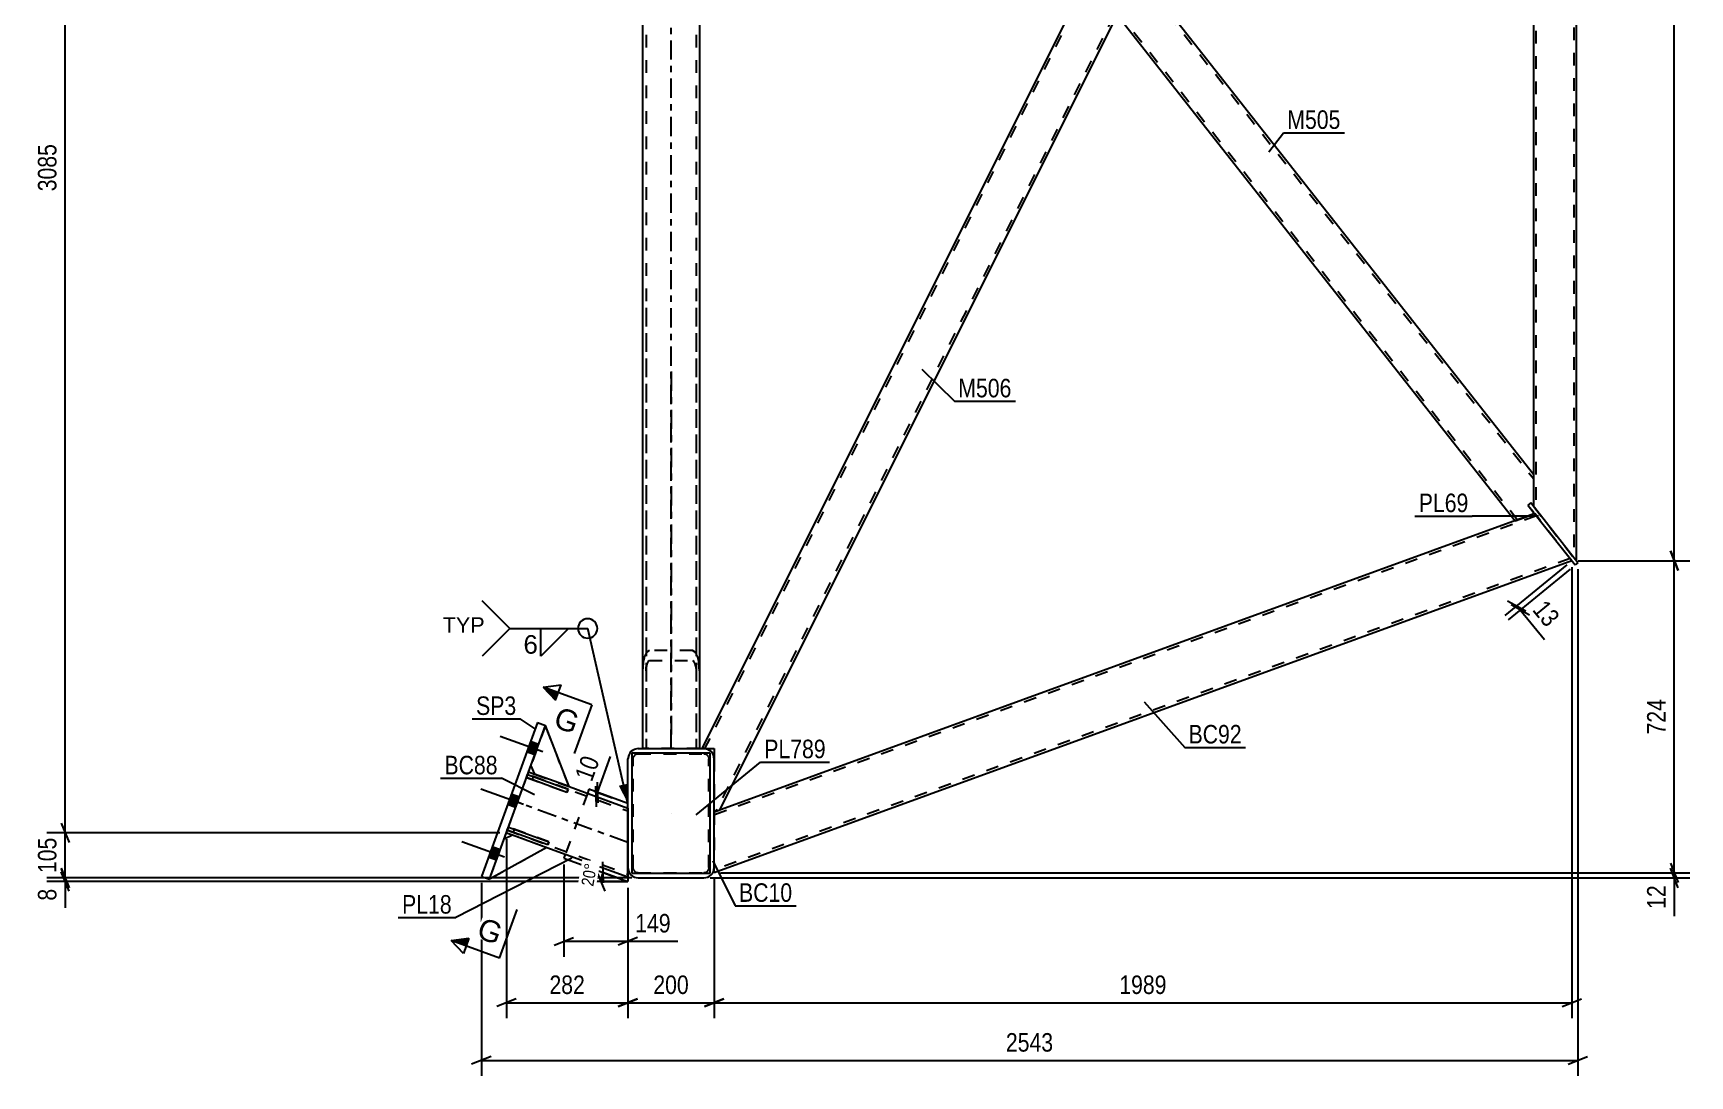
# Model space of a CAD drawing. Header units: millimetres. Extents: x 0 to 1189, y 0 to 841.
# Drawn here: x 626.8 to 883, y 455.5 to 616.7 of the extents above; entities that cross this region are included whole.
import ezdxf

# ---------------------------------------------------------------- set-up
doc = ezdxf.new("R2010")
doc.units = ezdxf.units.MM
doc.linetypes.add('DXK_LINE_DOT2', pattern=[3.9198, 1.9599, -1.9599])
doc.linetypes.add('DXK_LINE_DOT3', pattern=[5.9187, 2.979, -0.9799, 0.9799, -0.9799])
doc.styles.add('Arial', font='ARIAL.TTF', dxfattribs={"height": 0.2})
doc.styles.add('Arial Narrow', font='ARIALN.TTF', dxfattribs={"height": 0.2})

# ---------------------------------------------------------------- blocks, each defined once
blk = doc.blocks.new('Part-682122038-21697 - 21619')
at = {"color": 7, "linetype": 'DXK_LINE_DOT2'}
for p, q in [((700.31, 493.99), (700.13, 493.49)), ((700.13, 493.49), (706.39, 491.21)), ((706.58, 491.71), (700.31, 493.99)), ((701.07, 493.15), (701.25, 493.65)), ((706.39, 491.21), (706.58, 491.71))]:
    blk.add_line(p, q, dxfattribs=at)
blk = doc.blocks.new('Part-682122038-21633 - 21619')
at = {"color": 2, "linetype": 'Continuous'}
for p, q in [((864.65, 766), (858.79, 757.62)), ((865.45, 767.15), (864.65, 766)), ((865.45, 535.1), (865.45, 767.15)), ((858.79, 748.27), (858.79, 548.54))]:
    blk.add_line(p, q, dxfattribs=at)
at = {"color": 7, "linetype": 'DXK_LINE_DOT2'}
for p, q in [((865.05, 766.57), (865.05, 535.61)), ((865.22, 766.81), (865.45, 767.15)), ((858.79, 757.62), (858.79, 748.27)), ((859.19, 758.2), (859.19, 543.07)), ((858.79, 548.54), (858.79, 543.58)), ((858.79, 543.58), (865.45, 535.1))]:
    blk.add_line(p, q, dxfattribs=at)
blk = doc.blocks.new('Part-682122038-21636 - 21619')
at = {"color": 7, "linetype": 'DXK_LINE_DOT2'}
for p, q in [((699.99, 493.11), (703.41, 502.51)), ((703.27, 502.13), (718.79, 496.49)), ((704.35, 502.17), (709.68, 500.23)), ((718.79, 496.91), (718.79, 496.06)), ((718.79, 496.91), (718.79, 496.85)), ((718.79, 496.85), (718.79, 496.66)), ((718.79, 496.49), (718.79, 496.46)), ((718.79, 496.46), (718.79, 496.22)), ((700.13, 493.49), (718.79, 486.7)), ((700.93, 492.77), (706.26, 490.83))]:
    blk.add_line(p, q, dxfattribs=at)
at = {"color": 2, "linetype": 'Continuous'}
for p, q in [((703.41, 502.51), (704.35, 502.17)), ((709.68, 500.23), (718.79, 496.91)), ((718.79, 496.06), (718.79, 486.27)), ((699.99, 493.11), (700.93, 492.77)), ((706.26, 490.83), (718.79, 486.27))]:
    blk.add_line(p, q, dxfattribs=at)
at = {"color": 7, "linetype": 'DXK_LINE_DOT3'}
blk.add_line((718.79, 491.59), (701.7, 497.81), dxfattribs=at)
blk = doc.blocks.new('Part-682122038-21700 - 21619')
at = {"color": 7, "linetype": 'DXK_LINE_DOT2'}
for p, q in [((706.03, 509.71), (703.75, 503.45)), ((709.68, 500.23), (706.03, 509.71)), ((703.75, 503.45), (704.35, 502.17)), ((704.35, 502.17), (709.68, 500.23))]:
    blk.add_line(p, q, dxfattribs=at)
blk = doc.blocks.new('Part-682122038-21684 - 21619')
at = {"color": 2, "linetype": 'Continuous'}
for p, q in [((858.99, 542.45), (732.12, 496.27)), ((864.72, 535.17), (732.12, 486.91)), ((732.12, 486.97), (732.12, 487.71)), ((732.12, 486.91), (732.12, 486.97))]:
    blk.add_line(p, q, dxfattribs=at)
at = {"color": 7, "linetype": 'DXK_LINE_DOT2'}
for p, q in [((859.25, 542.12), (732.12, 495.85)), ((864.72, 535.17), (858.99, 542.45)), ((864.46, 535.5), (732.12, 487.34)), ((732.12, 496.27), (732.12, 487.71)), ((732.12, 487.76), (732.12, 487.71)), ((732.12, 487.76), (732.12, 487.71)), ((732.12, 487.34), (732.12, 487.37)), ((732.12, 486.91), (732.12, 486.97))]:
    blk.add_line(p, q, dxfattribs=at)
blk = doc.blocks.new('Part-682122038-21701 - 21619')
at = {"color": 7, "linetype": 'DXK_LINE_DOT2'}
blk.add_line((706.03, 509.71), (703.75, 503.45), dxfattribs=at)
at = {"color": 2, "linetype": 'Continuous'}
for p, q in [((709.68, 500.23), (706.03, 509.71)), ((703.75, 503.45), (704.35, 502.17)), ((709.68, 500.23), (704.35, 502.17))]:
    blk.add_line(p, q, dxfattribs=at)
blk = doc.blocks.new('Part-682122038-21637 - 21619')
at = {"color": 7, "linetype": 'DXK_LINE_DOT2'}
for p, q in [((855.94, 756.59), (730.65, 506.11)), ((858.79, 749.16), (732.33, 496.35)), ((793.16, 631.97), (789.86, 625.38)), ((797.71, 626.17), (794.42, 619.58)), ((730.52, 506.11), (730.2, 506.11)), ((730.46, 506.11), (730.52, 506.11)), ((732.12, 504.51), (732.12, 496.27)), ((732.87, 496.55), (732.12, 496.27))]:
    blk.add_line(p, q, dxfattribs=at)
at = {"color": 2, "linetype": 'Continuous'}
for p, q in [((855.39, 756.39), (793.16, 631.97)), ((858.79, 757.62), (855.39, 756.39)), ((858.79, 757.62), (858.79, 748.27)), ((858.79, 748.27), (797.71, 626.17)), ((789.86, 625.38), (730.2, 506.11)), ((794.42, 619.58), (732.87, 496.55)), ((730.52, 506.11), (732.12, 506.11)), ((732.12, 506.11), (732.12, 504.51))]:
    blk.add_line(p, q, dxfattribs=at)
blk = doc.blocks.new('Part-682122038-21685 - 21619')
at = {"color": 2, "linetype": 'Continuous'}
for p, q in [((797.32, 625.38), (794.42, 619.58)), ((797.71, 626.17), (797.32, 625.38)), ((797.71, 626.17), (858.79, 548.54)), ((794.42, 619.58), (855.96, 541.35)), ((858.79, 548.54), (858.79, 547.24)), ((858.79, 547.24), (858.79, 543.58)), ((858.79, 542.38), (858.79, 542.71))]:
    blk.add_line(p, q, dxfattribs=at)
at = {"color": 7, "linetype": 'DXK_LINE_DOT2'}
for p, q in [((797.51, 625.78), (858.79, 547.89)), ((797.6, 625.94), (797.71, 626.17)), ((794.61, 619.98), (856.35, 541.49)), ((858.79, 548.44), (858.79, 547.24)), ((858.37, 544.1), (857.95, 543.77)), ((857.95, 543.77), (858.79, 542.71)), ((858.79, 543.58), (858.37, 544.1)), ((855.96, 541.35), (858.79, 542.38))]:
    blk.add_line(p, q, dxfattribs=at)
blk = doc.blocks.new('Part-682122038-21621 - 21619')
at = {"color": 2, "linetype": 'Continuous'}
for p, q in [((718.91, 505.12), (718.79, 504.51)), ((720.39, 506.11), (719.77, 505.99)), ((720.39, 506.11), (730.52, 506.11)), ((731.13, 505.99), (730.52, 506.11)), ((732.12, 504.51), (732, 505.12)), ((718.79, 487.71), (718.79, 504.51)), ((732.12, 487.71), (732.12, 504.51)), ((718.79, 487.71), (718.91, 487.1)), ((732, 487.1), (732.12, 487.71)), ((719.77, 486.23), (720.39, 486.11)), ((720.39, 486.11), (730.52, 486.11)), ((730.52, 486.11), (731.13, 486.23))]:
    blk.add_line(p, q, dxfattribs=at)
at = {"color": 7, "linetype": 'DXK_LINE_DOT2'}
for p, q in [((719.59, 504.51), (719.65, 504.82)), ((720.08, 505.25), (720.39, 505.31)), ((720.39, 505.31), (730.52, 505.31)), ((730.52, 505.31), (730.82, 505.25)), ((731.26, 504.82), (731.32, 504.51)), ((719.59, 487.71), (719.59, 504.51)), ((731.32, 487.71), (731.32, 504.51)), ((719.65, 487.4), (719.59, 487.71)), ((720.39, 486.91), (720.08, 486.97)), ((720.39, 486.91), (730.52, 486.91)), ((730.82, 486.97), (730.52, 486.91)), ((731.32, 487.71), (731.26, 487.4))]:
    blk.add_line(p, q, dxfattribs=at)
at = {"color": 7, "linetype": 'DXK_LINE_DOT3'}
blk.add_line((725.45, 496.11), (725.45, 496.11), dxfattribs=at)
at = {"color": 2, "linetype": 'Continuous'}
for centre, start, end in [((720.39, 504.51), 112.5, 157.5), ((730.52, 504.51), 22.5, 67.5), ((720.39, 487.71), 202.5, 247.5), ((730.52, 487.71), 292.5, 337.5)]:
    blk.add_arc(centre, 1.6, start, end, dxfattribs=at)
at = {"color": 7, "linetype": 'DXK_LINE_DOT2'}
for centre, start, end in [((720.39, 504.51), 112.5, 157.5), ((730.52, 504.51), 22.5, 67.5), ((720.39, 487.71), 202.5, 247.5), ((730.52, 487.71), 292.5, 337.5)]:
    blk.add_arc(centre, 0.8, start, end, dxfattribs=at)
blk = doc.blocks.new('Part-682122038-21702 - 21619')
at = {"color": 7, "linetype": 'DXK_LINE_DOT2'}
for p, q in [((697.37, 485.91), (699.65, 492.17)), ((699.65, 492.17), (700.93, 492.77)), ((700.93, 492.77), (706.26, 490.83)), ((706.26, 490.83), (697.37, 485.91))]:
    blk.add_line(p, q, dxfattribs=at)
blk = doc.blocks.new('Part-682122038-21622 - 21619')
at = {"color": 7, "linetype": 'DXK_LINE_DOT2'}
for p, q in [((721.05, 574.27), (721.05, 506.11)), ((721.59, 574.27), (721.59, 506.11)), ((729.32, 574.27), (729.32, 506.11)), ((729.85, 574.27), (729.85, 506.11)), ((721.91, 521.17), (721.71, 521.05)), ((722.12, 521.29), (721.91, 521.17)), ((728.79, 521.29), (722.12, 521.29)), ((729.19, 521.05), (728.79, 521.29)), ((721.13, 519.35), (721.05, 518.14)), ((721.59, 518.14), (721.63, 518.75)), ((721.91, 519.6), (722.12, 519.72)), ((722.12, 519.72), (728.79, 519.72)), ((728.79, 519.72), (728.99, 519.6)), ((729.28, 518.75), (729.32, 518.14)), ((729.85, 518.14), (729.77, 519.35)), ((729.85, 506.11), (721.05, 506.11))]:
    blk.add_line(p, q, dxfattribs=at)
at = {"color": 7, "linetype": 'DXK_LINE_DOT3'}
blk.add_line((725.45, 564.44), (725.45, 508.32), dxfattribs=at)
at = {"color": 7, "linetype": 'DXK_LINE_DOT2'}
for centre, radius, start, end in [((724.8, 519.05), 3.68, 147.1245, 175.4089), ((726.1, 519.05), 3.68, 4.5911, 32.8755), ((723.46, 518.6), 1.84, 147.1245, 175.4089), ((727.44, 518.6), 1.84, 4.5911, 32.8755)]:
    blk.add_arc(centre, radius, start, end, dxfattribs=at)
blk = doc.blocks.new('Part-682122038-21696 - 21619')
at = {"color": 7, "linetype": 'DXK_LINE_DOT2'}
for p, q in [((703.27, 502.13), (703.09, 501.63)), ((709.54, 499.85), (703.27, 502.13)), ((703.09, 501.63), (709.36, 499.35)), ((704.03, 501.29), (704.21, 501.79)), ((709.36, 499.35), (709.54, 499.85))]:
    blk.add_line(p, q, dxfattribs=at)
blk = doc.blocks.new('Part-682122038-21668 - 21619')
at = {"color": 2, "linetype": 'Continuous'}
for p, q in [((704.78, 510.17), (696.12, 486.36)), ((704.78, 510.17), (706.03, 509.71)), ((697.37, 485.91), (706.03, 509.71)), ((696.12, 486.36), (697.37, 485.91))]:
    blk.add_line(p, q, dxfattribs=at)
blk = doc.blocks.new('Part-682122038-21674 - 21619')
at = {"color": 2, "linetype": 'Continuous'}
for p, q in [((712.75, 499.82), (712.52, 499.19)), ((718.79, 497.62), (712.75, 499.82)), ((709.1, 489.8), (708.87, 489.17)), ((708.87, 489.17), (718.79, 485.56)), ((718.79, 486.27), (718.79, 485.56))]:
    blk.add_line(p, q, dxfattribs=at)
at = {"color": 7, "linetype": 'DXK_LINE_DOT2'}
for p, q in [((712.52, 499.19), (709.1, 489.8)), ((718.79, 486.27), (718.79, 497.62))]:
    blk.add_line(p, q, dxfattribs=at)
blk = doc.blocks.new('Part-682122038-21677 - 21619')
at = {"color": 2, "linetype": 'Continuous'}
for p, q in [((858.37, 544.1), (857.95, 543.77)), ((857.95, 543.77), (865.24, 534.51)), ((865.66, 534.84), (858.37, 544.1)), ((865.66, 534.84), (865.24, 534.51))]:
    blk.add_line(p, q, dxfattribs=at)
blk = doc.blocks.new('Part-682122038-21680 - 21619')
at = {"color": 2, "linetype": 'Continuous'}
for p, q in [((721.05, 698.78), (721.05, 506.11)), ((729.85, 698.78), (729.85, 506.11))]:
    blk.add_line(p, q, dxfattribs=at)
at = {"color": 7, "linetype": 'DXK_LINE_DOT2'}
for p, q in [((729.85, 698.78), (721.05, 698.78)), ((721.59, 698.78), (721.59, 506.11)), ((729.32, 698.78), (729.32, 506.11)), ((729.85, 506.11), (721.05, 506.11))]:
    blk.add_line(p, q, dxfattribs=at)
at = {"color": 7, "linetype": 'DXK_LINE_DOT3'}
blk.add_line((725.45, 506.11), (725.45, 698.78), dxfattribs=at)
blk = doc.blocks.new('Part-682122038-21698 - 21619')
at = {"color": 2, "linetype": 'Continuous'}
for p, q in [((703.09, 501.63), (703.27, 502.13)), ((703.27, 502.13), (709.54, 499.85)), ((709.36, 499.35), (703.09, 501.63)), ((709.54, 499.85), (709.36, 499.35))]:
    blk.add_line(p, q, dxfattribs=at)
at = {"color": 7, "linetype": 'DXK_LINE_DOT2'}
blk.add_line((704.03, 501.29), (704.21, 501.79), dxfattribs=at)
blk = doc.blocks.new('Part-682122038-21699 - 21619')
at = {"color": 2, "linetype": 'Continuous'}
for p, q in [((700.13, 493.49), (700.31, 493.99)), ((706.39, 491.21), (700.13, 493.49)), ((700.31, 493.99), (706.58, 491.71)), ((706.58, 491.71), (706.39, 491.21))]:
    blk.add_line(p, q, dxfattribs=at)
at = {"color": 7, "linetype": 'DXK_LINE_DOT2'}
blk.add_line((701.07, 493.15), (701.25, 493.65), dxfattribs=at)
blk = doc.blocks.new('Part-682122038-21703 - 21619')
at = {"color": 7, "linetype": 'DXK_LINE_DOT2'}
blk.add_line((697.37, 485.91), (699.65, 492.17), dxfattribs=at)
at = {"color": 2, "linetype": 'Continuous'}
for p, q in [((699.65, 492.17), (700.93, 492.77)), ((700.93, 492.77), (706.26, 490.83)), ((706.26, 490.83), (697.37, 485.91))]:
    blk.add_line(p, q, dxfattribs=at)
blk = doc.blocks.new('Bolt-682122038-21723 - 21619')
at = {"linetype": 'Continuous'}
for points in [[(704.37, 505.14), (704.96, 506.77), (703.71, 507.22), (703.12, 505.6)], [(704.37, 505.14), (704.96, 506.77), (703.71, 507.22), (703.12, 505.6)], [(704.37, 505.14), (704.96, 506.77), (703.71, 507.22), (703.12, 505.6)], [(701.41, 497), (702, 498.62), (700.75, 499.08), (700.15, 497.45)], [(701.41, 497), (702, 498.62), (700.75, 499.08), (700.15, 497.45)], [(698.44, 488.85), (699.03, 490.48), (697.78, 490.94), (697.19, 489.31)], [(698.44, 488.85), (699.03, 490.48), (697.78, 490.94), (697.19, 489.31)], [(698.44, 488.85), (699.03, 490.48), (697.78, 490.94), (697.19, 489.31)]]:
    blk.add_hatch(color=1, dxfattribs=at).paths.add_polyline_path(points)
at = {"color": 1, "linetype": 'Continuous'}
for p, q in [((705.61, 505.61), (699.03, 508.01)), ((705.61, 505.61), (699.03, 508.01)), ((705.61, 505.61), (699.03, 508.01)), ((704.96, 506.77), (703.71, 507.22)), ((704.96, 506.77), (703.71, 507.22)), ((704.96, 506.77), (703.71, 507.22)), ((704.37, 505.14), (703.12, 505.6)), ((704.37, 505.14), (703.12, 505.6)), ((704.37, 505.14), (703.12, 505.6)), ((702.64, 497.47), (696.06, 499.86)), ((702.64, 497.47), (696.06, 499.86)), ((701.41, 497), (700.15, 497.45)), ((701.41, 497), (700.15, 497.45)), ((702, 498.62), (700.75, 499.08)), ((702, 498.62), (700.75, 499.08)), ((699.68, 489.32), (693.1, 491.72)), ((699.68, 489.32), (693.1, 491.72)), ((699.68, 489.32), (693.1, 491.72)), ((698.44, 488.85), (697.19, 489.31)), ((698.44, 488.85), (697.19, 489.31)), ((698.44, 488.85), (697.19, 489.31)), ((699.03, 490.48), (697.78, 490.94)), ((699.03, 490.48), (697.78, 490.94)), ((699.03, 490.48), (697.78, 490.94))]:
    blk.add_line(p, q, dxfattribs=at)
blk = doc.blocks.new('Part-682122038-53224 - 21619')
at = {"color": 2, "linetype": 'Continuous'}
for p, q in [((719.45, 486.78), (719.45, 505.44)), ((719.45, 505.44), (731.45, 505.44)), ((731.45, 505.44), (731.45, 486.78)), ((731.45, 486.78), (719.45, 486.78))]:
    blk.add_line(p, q, dxfattribs=at)
blk = doc.blocks.new('StraightDimension-682122038-22112 - 21619')
at = {"color": 7, "linetype": 'Continuous'}
for p, q in [((718.79, 484.56), (718.79, 464.42)), ((732.12, 485.91), (732.12, 464.42)), ((720.29, 467.42), (717.29, 466.22)), ((718.79, 466.82), (732.12, 466.82)), ((730.62, 466.22), (733.62, 467.42))]:
    blk.add_line(p, q, dxfattribs=at)
at = {"color": 0}
blk.add_wipeout([(728.79, 467.57), (728.79, 471.77), (722.11, 471.77), (722.11, 467.57)], dxfattribs=at)
at = {"color": 3, "style": 'Arial Narrow'}
blk.add_text('200', height=2.863, dxfattribs=at).set_placement((722.71, 468.17))
blk = doc.blocks.new('StraightDimension-682122038-22004 - 21619')
at = {"color": 7, "linetype": 'Continuous'}
for p, q in [((632.37, 697.28), (631.17, 700.28)), ((720.05, 698.78), (628.92, 698.78)), ((631.77, 493.11), (631.77, 698.78)), ((631.17, 494.61), (632.37, 491.61)), ((698.99, 493.11), (628.92, 493.11))]:
    blk.add_line(p, q, dxfattribs=at)
at = {"color": 0}
blk.add_wipeout([(631.02, 600.2), (626.82, 600.2), (626.82, 591.69), (631.02, 591.69)], dxfattribs=at)
at = {"color": 3, "style": 'Arial Narrow'}
blk.add_text('3085', height=2.863, rotation=90.0002, dxfattribs=at).set_placement((630.42, 592.29))
blk = doc.blocks.new('StraightDimension-682122038-77649 - 21619')
at = {"color": 7, "linetype": 'Continuous'}
for p, q in [((881.18, 533.67), (879.98, 536.67)), ((865.72, 535.17), (882.98, 535.17)), ((880.58, 486.91), (880.58, 535.17)), ((733.12, 486.91), (882.98, 486.91)), ((879.98, 488.41), (881.18, 485.41))]:
    blk.add_line(p, q, dxfattribs=at)
at = {"color": 0}
blk.add_wipeout([(879.83, 514.38), (875.63, 514.38), (875.63, 507.7), (879.83, 507.7)], dxfattribs=at)
at = {"color": 3, "style": 'Arial Narrow'}
blk.add_text('724', height=2.863, rotation=90.0002, dxfattribs=at).set_placement((879.23, 508.3))
blk = doc.blocks.new('StraightDimension-682122038-22138 - 21619')
at = {"color": 7, "linetype": 'Continuous'}
for p, q in [((865.66, 533.84), (865.66, 455.51)), ((696.12, 485.36), (696.12, 455.51)), ((697.62, 458.51), (694.62, 457.31)), ((696.12, 457.91), (865.66, 457.91)), ((864.16, 457.31), (867.16, 458.51))]:
    blk.add_line(p, q, dxfattribs=at)
at = {"color": 0}
blk.add_wipeout([(785.15, 458.66), (785.15, 462.86), (776.63, 462.86), (776.63, 458.66)], dxfattribs=at)
at = {"color": 3, "style": 'Arial Narrow'}
blk.add_text('2543', height=2.863, dxfattribs=at).set_placement((777.23, 459.26))
blk = doc.blocks.new('StraightDimension-682122038-22005 - 21619')
at = {"color": 7, "linetype": 'Continuous'}
for p, q in [((631.17, 494.61), (632.37, 491.61)), ((698.99, 493.11), (628.92, 493.11)), ((631.77, 486.11), (631.77, 493.11)), ((632.37, 484.61), (631.17, 487.61)), ((719.39, 486.11), (628.92, 486.11))]:
    blk.add_line(p, q, dxfattribs=at)
at = {"color": 0}
blk.add_wipeout([(631.02, 492.95), (626.82, 492.95), (626.82, 486.27), (631.02, 486.27)], dxfattribs=at)
at = {"color": 3, "style": 'Arial Narrow'}
blk.add_text('105', height=2.863, rotation=90.0002, dxfattribs=at).set_placement((630.42, 486.87))
blk = doc.blocks.new('StraightDimension-682122038-22006 - 21619')
at = {"color": 7, "linetype": 'Continuous'}
for p, q in [((631.17, 487.61), (632.37, 484.61)), ((632.37, 484.06), (631.17, 487.06)), ((719.39, 486.11), (628.92, 486.11)), ((717.79, 485.56), (628.92, 485.56)), ((631.77, 485.56), (631.77, 486.11))]:
    blk.add_line(p, q, dxfattribs=at)
at = {"color": 0}
blk.add_wipeout([(631.02, 485.04), (626.82, 485.04), (626.82, 482.01), (631.02, 482.01)], dxfattribs=at)
at = {"color": 7, "linetype": 'Continuous'}
blk.add_line((631.77, 485.56), (631.77, 481.48), dxfattribs=at)
blk.add_line((631.77, 485.56), (631.77, 481.48), dxfattribs=at)
at = {"color": 3, "style": 'Arial Narrow'}
blk.add_text('8', height=2.86, rotation=90.0002, dxfattribs=at).set_placement((630.42, 482.61))
blk = doc.blocks.new('StraightDimension-682122038-22111 - 21619')
at = {"color": 7, "linetype": 'Continuous'}
for p, q in [((864.72, 534.17), (864.72, 464.42)), ((732.12, 485.91), (732.12, 464.42)), ((733.62, 467.42), (730.62, 466.22)), ((732.12, 466.82), (864.72, 466.82)), ((863.22, 466.22), (866.22, 467.42))]:
    blk.add_line(p, q, dxfattribs=at)
at = {"color": 0}
blk.add_wipeout([(802.67, 467.57), (802.67, 471.77), (794.16, 471.77), (794.16, 467.57)], dxfattribs=at)
at = {"color": 3, "style": 'Arial Narrow'}
blk.add_text('1989', height=2.863, dxfattribs=at).set_placement((794.76, 468.17))
blk = doc.blocks.new('StraightDimension-682122038-22113 - 21619')
at = {"color": 7, "linetype": 'Continuous'}
for p, q in [((699.99, 492.11), (699.99, 464.42)), ((718.79, 484.56), (718.79, 464.42)), ((701.49, 467.42), (698.49, 466.22)), ((699.99, 466.82), (718.79, 466.82)), ((717.29, 466.22), (720.29, 467.42))]:
    blk.add_line(p, q, dxfattribs=at)
at = {"color": 0}
blk.add_wipeout([(712.73, 467.57), (712.73, 471.77), (706.05, 471.77), (706.05, 467.57)], dxfattribs=at)
at = {"color": 3, "style": 'Arial Narrow'}
blk.add_text('282', height=2.863, dxfattribs=at).set_placement((706.65, 468.17))
blk = doc.blocks.new('AngleDimension-682122038-22198 - 21619')
at = {"color": 7, "linetype": 'Continuous'}
for p, q in [((715.25, 484.06), (714.05, 487.06)), ((714.85, 488.59), (714.95, 485.36)), ((717.85, 485.9), (714.9, 486.98)), ((714.9, 486.98), (718.79, 485.56)), ((714.65, 485.56), (718.79, 485.56))]:
    blk.add_line(p, q, dxfattribs=at)
blk.add_arc((718.79, 485.56), 4.13, 160, 180, dxfattribs=at)
at = {"color": 0}
blk.add_wipeout([(714.5, 488.5), (711.74, 488.99), (710.99, 484.75), (713.75, 484.26)], dxfattribs=at)
at = {"color": 3, "style": 'Arial Narrow'}
blk.add_text('20°', height=1.909, rotation=80.0021, dxfattribs=at).set_placement((713.42, 484.73))
blk = doc.blocks.new('StraightDimension-682122038-22226 - 21619')
at = {"color": 7, "linetype": 'Continuous'}
for p, q in [((708.87, 488.17), (708.87, 473.93)), ((718.79, 484.56), (718.79, 473.93)), ((707.37, 475.73), (710.37, 476.93)), ((720.29, 476.93), (717.29, 475.73)), ((708.87, 476.33), (718.79, 476.33))]:
    blk.add_line(p, q, dxfattribs=at)
at = {"color": 0}
blk.add_wipeout([(725.99, 477.08), (725.99, 481.28), (719.31, 481.28), (719.31, 477.08)], dxfattribs=at)
at = {"color": 7, "linetype": 'Continuous'}
blk.add_line((718.79, 476.33), (726.52, 476.33), dxfattribs=at)
blk.add_line((718.79, 476.33), (726.52, 476.33), dxfattribs=at)
at = {"color": 3, "style": 'Arial Narrow'}
blk.add_text('149', height=2.863, dxfattribs=at).set_placement((719.91, 477.68))
blk = doc.blocks.new('StraightDimension-682122038-22237 - 21619')
at = {"color": 7, "linetype": 'Continuous'}
for p, q in [((713.9, 497.1), (713.8, 500.32)), ((714.03, 500.95), (714.13, 497.72)), ((713.46, 498.85), (716.1, 497.89)), ((713.69, 499.48), (716.33, 498.52)), ((713.85, 498.71), (714.08, 499.34))]:
    blk.add_line(p, q, dxfattribs=at)
at = {"color": 0}
blk.add_wipeout([(715.21, 504.65), (711.27, 506.09), (709.6, 501.52), (713.55, 500.09)], dxfattribs=at)
at = {"color": 7, "linetype": 'Continuous'}
blk.add_line((714.08, 499.34), (716.1, 504.89), dxfattribs=at)
blk.add_line((714.08, 499.34), (716.1, 504.89), dxfattribs=at)
at = {"color": 3, "style": 'Arial Narrow'}
blk.add_text('10', height=2.863, rotation=69.9983, dxfattribs=at).set_placement((713.19, 500.86))
blk = doc.blocks.new('StraightDimension-682122038-22966 - 21619')
at = {"color": 7, "linetype": 'Continuous'}
for p, q in [((863.94, 534.54), (854.36, 526.68)), ((864.47, 533.87), (854.9, 526.03)), ((854.8, 528.98), (857.63, 527.42)), ((858.17, 526.77), (855.34, 528.33)), ((856.22, 528.2), (856.75, 527.55))]:
    blk.add_line(p, q, dxfattribs=at)
at = {"color": 0}
blk.add_wipeout([(860.74, 523.86), (863.99, 526.52), (860.91, 530.28), (857.67, 527.62)], dxfattribs=at)
at = {"color": 7, "linetype": 'Continuous'}
blk.add_line((856.75, 527.55), (860.5, 522.98), dxfattribs=at)
blk.add_line((856.75, 527.55), (860.5, 522.98), dxfattribs=at)
at = {"color": 3, "style": 'Arial Narrow'}
blk.add_text('13', height=2.863, rotation=-50.6667, dxfattribs=at).set_placement((858.51, 527.53))
blk = doc.blocks.new('StraightDimension-682122038-77648 - 21619')
at = {"color": 7, "linetype": 'Continuous'}
for p, q in [((881.18, 717.28), (879.98, 720.28)), ((726.45, 718.78), (882.98, 718.78)), ((880.58, 535.17), (880.58, 718.78)), ((879.98, 536.67), (881.18, 533.67)), ((865.72, 535.17), (882.98, 535.17))]:
    blk.add_line(p, q, dxfattribs=at)
at = {"color": 0}
blk.add_wipeout([(879.83, 631.23), (875.63, 631.23), (875.63, 622.72), (879.83, 622.72)], dxfattribs=at)
at = {"color": 3, "style": 'Arial Narrow'}
blk.add_text('2754', height=2.863, rotation=90.0002, dxfattribs=at).set_placement((879.23, 623.32))
blk = doc.blocks.new('StraightDimension-682122038-77650 - 21619')
at = {"color": 7, "linetype": 'Continuous'}
for p, q in [((733.12, 486.91), (882.98, 486.91)), ((879.98, 488.41), (881.18, 485.41)), ((881.18, 484.61), (879.98, 487.61)), ((880.58, 486.11), (880.58, 486.91)), ((731.52, 486.11), (882.98, 486.11))]:
    blk.add_line(p, q, dxfattribs=at)
at = {"color": 0}
blk.add_wipeout([(879.83, 485.58), (875.63, 485.58), (875.63, 480.73), (879.83, 480.73)], dxfattribs=at)
at = {"color": 7, "linetype": 'Continuous'}
blk.add_line((880.58, 486.11), (880.58, 480.2), dxfattribs=at)
blk.add_line((880.58, 486.11), (880.58, 480.2), dxfattribs=at)
at = {"color": 3, "style": 'Arial Narrow'}
blk.add_text('12', height=2.863, rotation=90.0002, dxfattribs=at).set_placement((879.23, 481.33))
blk = doc.blocks.new('Mark-682122038-22895 - 21619')
at = {"color": 0}
blk.add_wipeout([(744.19, 482.42), (744.19, 485.42), (735.97, 485.42), (735.97, 482.42)], dxfattribs=at)
blk.add_wipeout([(744.19, 482.42), (744.19, 485.42), (735.97, 485.42), (735.97, 482.42)], dxfattribs=at)
at = {"color": 30, "linetype": 'Continuous'}
for p, q in [((731.9, 488.75), (735.37, 481.82)), ((735.37, 481.82), (744.79, 481.82))]:
    blk.add_line(p, q, dxfattribs=at)
at = {"color": 3, "style": 'Arial Narrow'}
blk.add_text('BC10', height=2.863, dxfattribs=at).set_placement((735.97, 482.42))
blk = doc.blocks.new('Mark-682122038-22253 - 21619')
at = {"color": 0}
blk.add_wipeout([(698.64, 502.14), (698.64, 505.14), (690.42, 505.14), (690.42, 502.14)], dxfattribs=at)
blk.add_wipeout([(698.64, 502.14), (698.64, 505.14), (690.42, 505.14), (690.42, 502.14)], dxfattribs=at)
at = {"color": 30, "linetype": 'Continuous'}
for p in [(689.82, 501.54), (704.33, 498.96)]:
    blk.add_line(p, (699.24, 501.54), dxfattribs=at)
at = {"color": 3, "style": 'Arial Narrow'}
blk.add_text('BC88', height=2.863, dxfattribs=at).set_placement((690.42, 502.14))
blk = doc.blocks.new('Mark-682122038-22244 - 21619')
at = {"color": 0}
blk.add_wipeout([(691.55, 480.6), (691.55, 483.6), (683.87, 483.6), (683.87, 480.6)], dxfattribs=at)
blk.add_wipeout([(691.55, 480.6), (691.55, 483.6), (683.87, 483.6), (683.87, 480.6)], dxfattribs=at)
at = {"color": 30, "linetype": 'Continuous'}
for p in [(710.09, 489.16), (683.27, 480)]:
    blk.add_line(p, (692.15, 480), dxfattribs=at)
at = {"color": 3, "style": 'Arial Narrow'}
blk.add_text('PL18', height=2.863, dxfattribs=at).set_placement((683.87, 480.6))
blk = doc.blocks.new('Mark-682122038-22256 - 21619')
at = {"color": 0}
blk.add_wipeout([(701.52, 511.32), (701.52, 514.32), (695.31, 514.32), (695.31, 511.32)], dxfattribs=at)
blk.add_wipeout([(701.52, 511.32), (701.52, 514.32), (695.31, 514.32), (695.31, 511.32)], dxfattribs=at)
at = {"color": 30, "linetype": 'Continuous'}
for p in [(694.71, 510.72), (704.6, 509.05)]:
    blk.add_line(p, (702.12, 510.72), dxfattribs=at)
at = {"color": 3, "style": 'Arial Narrow'}
blk.add_text('SP3', height=2.863, dxfattribs=at).set_placement((695.31, 511.32))
blk = doc.blocks.new('Mark-682122038-22275 - 21619')
at = {"color": 0}
blk.add_wipeout([(778.09, 560.43), (778.09, 563.43), (769.87, 563.43), (769.87, 560.43)], dxfattribs=at)
blk.add_wipeout([(778.09, 560.43), (778.09, 563.43), (769.87, 563.43), (769.87, 560.43)], dxfattribs=at)
at = {"color": 30, "linetype": 'Continuous'}
for p, q in [((764.25, 564.77), (769.27, 559.83)), ((769.27, 559.83), (778.69, 559.83))]:
    blk.add_line(p, q, dxfattribs=at)
at = {"color": 3, "style": 'Arial Narrow'}
blk.add_text('M506', height=2.863, dxfattribs=at).set_placement((769.87, 560.43))
blk = doc.blocks.new('WeldMark-682122038-22993 - 21619')
at = {"linetype": 'Continuous'}
blk.add_hatch(color=30, dxfattribs=at).paths.add_polyline_path([(718.84, 500.71), (718.79, 497.62), (717.38, 500.38)])
at = {"color": 3, "linetype": 'Continuous'}
for q in [(696.24, 528.98), (696.24, 520.41)]:
    blk.add_line((700.53, 524.69), q, dxfattribs=at)
at = {"color": 30, "linetype": 'Continuous'}
blk.add_line((718.79, 497.62), (712.56, 524.69), dxfattribs=at)
at = {"color": 3, "linetype": 'Continuous'}
for start, end in [(90, 270), (270, 90)]:
    blk.add_arc((712.56, 524.69), 1.5, start, end, dxfattribs=at)
at = {"color": 0}
blk.add_wipeout([(704.66, 520.59), (704.66, 523.99), (702.43, 523.99), (702.43, 520.59)], dxfattribs=at)
at = {"color": 30, "linetype": 'Continuous'}
blk.add_line((700.53, 524.69), (712.56, 524.69), dxfattribs=at)
at = {"color": 3, "linetype": 'Continuous'}
for p, q in [((705.31, 524.69), (709.6, 524.69)), ((709.6, 524.69), (705.31, 520.41)), ((705.31, 520.41), (705.31, 524.69))]:
    blk.add_line(p, q, dxfattribs=at)
at = {"color": 3, "style": 'Arial'}
blk.add_text('6', height=2.87, dxfattribs=at).set_placement((702.63, 520.79))
at = {"color": 0, "linetype": 'Continuous'}
blk.add_wipeout([(696.63, 524.04), (696.63, 526.54), (690.15, 526.54), (690.15, 524.04)], dxfattribs=at)
blk.add_wipeout([(696.63, 524.04), (696.63, 526.54), (690.15, 526.54), (690.15, 524.04)], dxfattribs=at)
at = {"color": 3, "linetype": 'Continuous', "style": 'Arial'}
blk.add_text('TYP', height=2.388, dxfattribs=at).set_placement((690.15, 524.04))
blk = doc.blocks.new('Mark-682122038-22278 - 21619')
at = {"color": 0}
blk.add_wipeout([(813.69, 506.91), (813.69, 509.91), (805.47, 509.91), (805.47, 506.91)], dxfattribs=at)
blk.add_wipeout([(813.69, 506.91), (813.69, 509.91), (805.47, 509.91), (805.47, 506.91)], dxfattribs=at)
at = {"color": 30, "linetype": 'Continuous'}
for p, q in [((798.61, 513.35), (804.87, 506.31)), ((804.87, 506.31), (814.29, 506.31))]:
    blk.add_line(p, q, dxfattribs=at)
at = {"color": 3, "style": 'Arial Narrow'}
blk.add_text('BC92', height=2.863, dxfattribs=at).set_placement((805.47, 506.91))
blk = doc.blocks.new('Mark-682122038-22281 - 21619')
at = {"color": 0}
blk.add_wipeout([(828.96, 601.94), (828.96, 604.94), (820.74, 604.94), (820.74, 601.94)], dxfattribs=at)
blk.add_wipeout([(828.96, 601.94), (828.96, 604.94), (820.74, 604.94), (820.74, 601.94)], dxfattribs=at)
at = {"color": 30, "linetype": 'Continuous'}
for p, q in [((817.89, 598.38), (820.14, 601.34)), ((820.14, 601.34), (829.56, 601.34))]:
    blk.add_line(p, q, dxfattribs=at)
at = {"color": 3, "style": 'Arial Narrow'}
blk.add_text('M505', height=2.863, dxfattribs=at).set_placement((820.74, 601.94))
blk = doc.blocks.new('Mark-682122038-22960 - 21619')
at = {"color": 0}
blk.add_wipeout([(848.74, 542.68), (848.74, 545.68), (841.07, 545.68), (841.07, 542.68)], dxfattribs=at)
blk.add_wipeout([(848.74, 542.68), (848.74, 545.68), (841.07, 545.68), (841.07, 542.68)], dxfattribs=at)
at = {"color": 30, "linetype": 'Continuous'}
for p in [(840.47, 542.08), (859.58, 542.08)]:
    blk.add_line(p, (849.34, 542.08), dxfattribs=at)
at = {"color": 3, "style": 'Arial Narrow'}
blk.add_text('PL69', height=2.863, dxfattribs=at).set_placement((841.07, 542.68))
blk = doc.blocks.new('Mark-682122038-53490 - 21619')
at = {"color": 0}
blk.add_wipeout([(749.37, 504.63), (749.37, 507.63), (739.87, 507.63), (739.87, 504.63)], dxfattribs=at)
blk.add_wipeout([(749.37, 504.63), (749.37, 507.63), (739.87, 507.63), (739.87, 504.63)], dxfattribs=at)
at = {"color": 30, "linetype": 'Continuous'}
for p, q in [((729.34, 495.89), (739.27, 504.03)), ((739.27, 504.03), (749.97, 504.03))]:
    blk.add_line(p, q, dxfattribs=at)
at = {"color": 3, "style": 'Arial Narrow'}
blk.add_text('PL789', height=2.863, dxfattribs=at).set_placement((739.87, 504.63))
blk = doc.blocks.new('SectionMark-682122038-78873 - 21619')
at = {"color": 6, "linetype": 'Continuous'}
for p, q in [((705.68, 515.63), (708.46, 515.95)), ((693.35, 474.43), (691.43, 476.46))]:
    blk.add_line(p, q, dxfattribs=at)
at = {"color": 0, "linetype": 'Continuous'}
for points in [[(710.47, 508.3), (711.66, 511.59), (708.25, 512.84), (707.06, 509.55)], [(698.6, 475.71), (699.8, 479), (696.39, 480.24), (695.19, 476.96)]]:
    blk.add_wipeout(points, dxfattribs=at)
at = {"linetype": 'Continuous'}
for points in [[(708.03, 514.78), (707.61, 513.6), (705.68, 515.63)], [(694.21, 476.78), (693.78, 475.61), (691.43, 476.46)]]:
    blk.add_hatch(color=6, dxfattribs=at).paths.add_polyline_path(points)
at = {"color": 6, "linetype": 'Continuous'}
for p, q in [((713.2, 512.9), (705.68, 515.63)), ((705.68, 515.63), (707.61, 513.6)), ((707.61, 513.6), (708.46, 515.95)), ((713.2, 512.9), (710.47, 505.38)), ((698.95, 473.73), (701.68, 481.25)), ((691.43, 476.46), (694.21, 476.78)), ((694.21, 476.78), (693.35, 474.43)), ((698.95, 473.73), (691.43, 476.46))]:
    blk.add_line(p, q, dxfattribs=at)
at = {"color": 3, "linetype": 'Continuous', "style": 'Arial'}
for p in [(707.06, 509.55), (695.19, 476.96)]:
    blk.add_text('G', height=3.34, rotation=-20.002, dxfattribs=at).set_placement(p)

msp = doc.modelspace()

# ---------------------------------------------------------------- block references
for name in ['Part-682122038-21633 - 21619', 'Part-682122038-21637 - 21619', 'Part-682122038-21680 - 21619', 'Part-682122038-21685 - 21619', 'Part-682122038-21622 - 21619', 'Part-682122038-21677 - 21619', 'Part-682122038-21684 - 21619', 'Part-682122038-21668 - 21619', 'Bolt-682122038-21723 - 21619', 'Part-682122038-21700 - 21619', 'Part-682122038-21701 - 21619', 'Part-682122038-21621 - 21619', 'Part-682122038-53224 - 21619', 'Part-682122038-21636 - 21619', 'Part-682122038-21696 - 21619', 'Part-682122038-21698 - 21619', 'Part-682122038-21674 - 21619', 'Part-682122038-21702 - 21619', 'Part-682122038-21703 - 21619', 'Part-682122038-21697 - 21619', 'Part-682122038-21699 - 21619']:
    msp.add_blockref(name, (0, 0))

# ---------------------------------------------------------------- next in the draw order: block references
for name in ['StraightDimension-682122038-22004 - 21619', 'StraightDimension-682122038-22112 - 21619']:
    msp.add_blockref(name, (0, 0))

# ---------------------------------------------------------------- next in the draw order: block references
msp.add_blockref('StraightDimension-682122038-77649 - 21619', (0, 0))

# ---------------------------------------------------------------- next in the draw order: block references
msp.add_blockref('StraightDimension-682122038-22138 - 21619', (0, 0))

# ---------------------------------------------------------------- next in the draw order: block references
for name in ['StraightDimension-682122038-22111 - 21619', 'Mark-682122038-22256 - 21619', 'Mark-682122038-22253 - 21619', 'StraightDimension-682122038-22237 - 21619', 'StraightDimension-682122038-22005 - 21619']:
    msp.add_blockref(name, (0, 0))

# ---------------------------------------------------------------- next in the draw order: block references
for name in ['StraightDimension-682122038-22966 - 21619', 'WeldMark-682122038-22993 - 21619', 'Mark-682122038-22278 - 21619', 'Mark-682122038-53490 - 21619', 'StraightDimension-682122038-22006 - 21619', 'StraightDimension-682122038-77650 - 21619']:
    msp.add_blockref(name, (0, 0))

# ---------------------------------------------------------------- next in the draw order: block references
for name in ['StraightDimension-682122038-77648 - 21619', 'StraightDimension-682122038-22113 - 21619', 'Mark-682122038-22895 - 21619']:
    msp.add_blockref(name, (0, 0))

# ---------------------------------------------------------------- next in the draw order: block references
for name in ['Mark-682122038-22281 - 21619', 'Mark-682122038-22275 - 21619', 'Mark-682122038-22960 - 21619', 'AngleDimension-682122038-22198 - 21619']:
    msp.add_blockref(name, (0, 0))

# ---------------------------------------------------------------- next in the draw order: block references
msp.add_blockref('StraightDimension-682122038-22226 - 21619', (0, 0))

# ---------------------------------------------------------------- next in the draw order: block references
msp.add_blockref('Mark-682122038-22244 - 21619', (0, 0))

# ---------------------------------------------------------------- next in the draw order: block references
msp.add_blockref('SectionMark-682122038-78873 - 21619', (0, 0))

doc.saveas('drawing.dxf')
